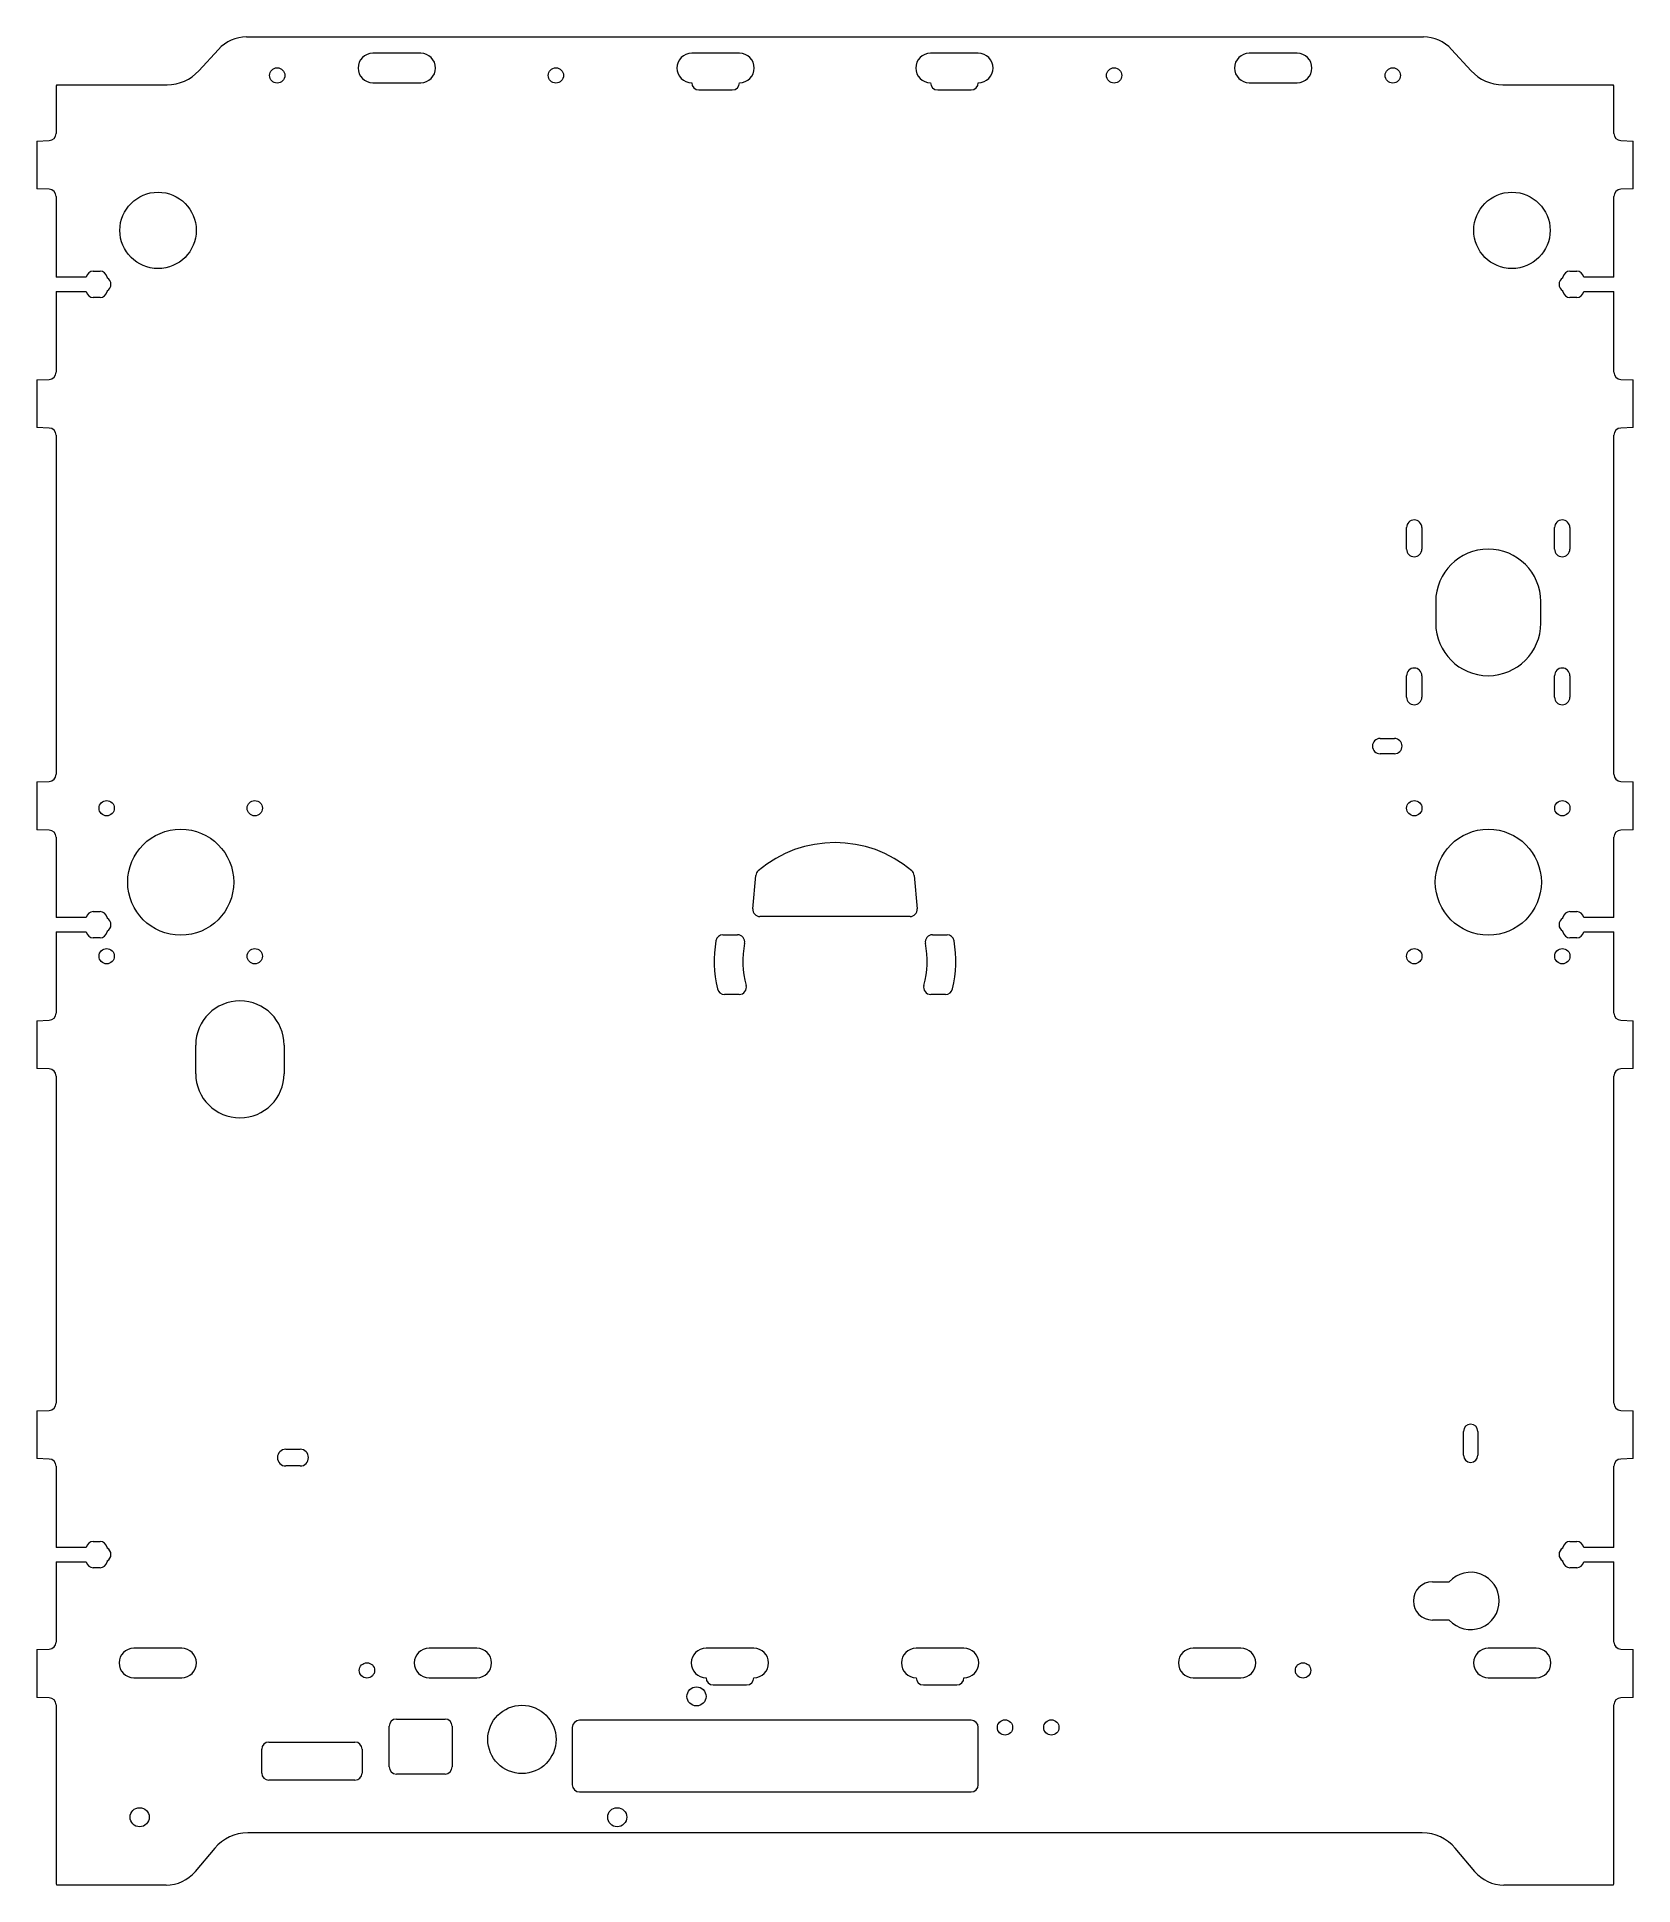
# Model space of a CAD drawing. Header units: millimetres. Extents: x -167 to 167, y -194 to 194.
import ezdxf

# ---------------------------------------------------------------- set-up
doc = ezdxf.new("R2010")
doc.units = ezdxf.units.MM

msp = doc.modelspace()

# ---------------------------------------------------------------- linework, layer by layer
at = {"color": 7, "linetype": 'Continuous', "lineweight": 15}
for p, q in [((-123.2, 193.5), (123.2, 193.5)), ((-133.2, 186.42), (-129.11, 190.9)), ((-86.75, 190.1), (-96.75, 190.1)), ((-20, 190.1), (-30, 190.1)), ((30, 190.1), (20, 190.1)), ((96.75, 190.1), (86.75, 190.1)), ((129.11, 190.9), (133.2, 186.42)), ((-163.1, 183), (-163.1, 173.29)), ((-162.97, 183.5), (-139.84, 183.5)), ((-96.75, 183.9), (-86.75, 183.9)), ((-28.5, 182.4), (-21.5, 182.4)), ((21.5, 182.4), (28.5, 182.4)), ((86.75, 183.9), (96.75, 183.9)), ((139.84, 183.5), (162.97, 183.5)), ((163.1, 173.29), (163.1, 183)), ((-167.1, 171.7), (-164.55, 171.79)), ((-167.1, 171.7), (-167.1, 161.7)), ((164.55, 171.79), (167.1, 171.7)), ((167.1, 161.7), (167.1, 171.7)), ((-164.55, 161.61), (-167.1, 161.7)), ((-163.1, 160.11), (-163.1, 143.2)), ((163.1, 143.2), (163.1, 160.11)), ((167.1, 161.7), (164.55, 161.61)), ((-156.78, 143.2), (-163.1, 143.2)), ((-155.3, 144.45), (-153.9, 144.45)), ((-152.42, 143.2), (-152.42, 143.04)), ((152.42, 143.04), (152.42, 143.2)), ((153.9, 144.45), (155.3, 144.45)), ((163.1, 143.2), (156.78, 143.2)), ((-163.1, 140.2), (-156.78, 140.2)), ((-163.1, 140.2), (-163.1, 123.29)), ((-152.42, 140.36), (-152.42, 140.2)), ((152.42, 140.2), (152.42, 140.36)), ((156.78, 140.2), (163.1, 140.2)), ((163.1, 123.29), (163.1, 140.2)), ((-153.9, 138.95), (-155.3, 138.95)), ((155.3, 138.95), (153.9, 138.95)), ((-167.1, 121.7), (-164.55, 121.79)), ((-167.1, 121.7), (-167.1, 111.7)), ((164.55, 121.79), (167.1, 121.7)), ((167.1, 111.7), (167.1, 121.7)), ((-164.55, 111.61), (-167.1, 111.7)), ((-163.1, 110.11), (-163.1, 39.09)), ((163.1, 39.09), (163.1, 110.11)), ((167.1, 111.7), (164.55, 111.61)), ((119.68, 86.25), (119.68, 90.75)), ((122.88, 90.75), (122.88, 86.25)), ((150.68, 86.25), (150.68, 90.75)), ((153.88, 90.75), (153.88, 86.25)), ((125.78, 75.25), (125.78, 70.75)), ((147.78, 70.75), (147.78, 75.25)), ((119.68, 55.25), (119.68, 59.75)), ((122.88, 59.75), (122.88, 55.25)), ((150.68, 55.25), (150.68, 59.75)), ((153.88, 59.75), (153.88, 55.25)), ((114.13, 46.6), (117.13, 46.6)), ((117.13, 43.4), (114.13, 43.4)), ((-167.1, 37.5), (-164.55, 37.59)), ((-167.1, 37.5), (-167.1, 27.5)), ((164.55, 37.59), (167.1, 37.5)), ((167.1, 27.5), (167.1, 37.5)), ((-164.55, 27.41), (-167.1, 27.5)), ((167.1, 27.5), (164.55, 27.41)), ((-163.1, 25.91), (-163.1, 9.1)), ((163.1, 9.1), (163.1, 25.91)), ((-17.2, 10.93), (-16.6, 17.87)), ((16.6, 17.87), (17.2, 10.93)), ((-156.78, 9.1), (-163.1, 9.1)), ((-155.3, 10.35), (-153.9, 10.35)), ((-152.42, 9.1), (-152.42, 8.94)), ((15.71, 9.3), (-15.71, 9.3)), ((152.42, 8.94), (152.42, 9.1)), ((153.9, 10.35), (155.3, 10.35)), ((163.1, 9.1), (156.78, 9.1)), ((-163.1, 6.1), (-156.78, 6.1)), ((-163.1, 6.1), (-163.1, -10.91)), ((-153.9, 4.85), (-155.3, 4.85)), ((-152.42, 6.26), (-152.42, 6.1)), ((-23.46, 5.5), (-20.41, 5.5)), ((20.41, 5.5), (23.46, 5.5)), ((152.42, 6.1), (152.42, 6.26)), ((155.3, 4.85), (153.9, 4.85)), ((156.78, 6.1), (163.1, 6.1)), ((163.1, -10.91), (163.1, 6.1)), ((-20.06, -7), (-23.15, -7)), ((23.15, -7), (20.06, -7)), ((-167.1, -12.5), (-164.55, -12.41)), ((-167.1, -12.5), (-167.1, -22.5)), ((164.55, -12.41), (167.1, -12.5)), ((167.1, -22.5), (167.1, -12.5)), ((-133.85, -23.6), (-133.85, -17.6)), ((-115.35, -17.6), (-115.35, -23.6)), ((-164.55, -22.59), (-167.1, -22.5)), ((167.1, -22.5), (164.55, -22.59)), ((-163.1, -24.09), (-163.1, -92.61)), ((163.1, -92.61), (163.1, -24.09)), ((-167.1, -94.2), (-164.55, -94.11)), ((-167.1, -94.2), (-167.1, -104.2)), ((164.55, -94.11), (167.1, -94.2)), ((167.1, -104.2), (167.1, -94.2)), ((131.6, -103.5), (131.6, -98.5)), ((134.6, -98.5), (134.6, -103.5)), ((-164.55, -104.29), (-167.1, -104.2)), ((-115, -102.25), (-112, -102.25)), ((167.1, -104.2), (164.55, -104.29)), ((-163.1, -105.79), (-163.1, -122.8)), ((-112, -105.75), (-115, -105.75)), ((163.1, -122.8), (163.1, -105.79)), ((-156.78, -122.8), (-163.1, -122.8)), ((-155.3, -121.55), (-153.9, -121.55)), ((-152.42, -122.8), (-152.42, -122.96)), ((152.42, -122.96), (152.42, -122.8)), ((153.9, -121.55), (155.3, -121.55)), ((163.1, -122.8), (156.78, -122.8)), ((-163.1, -125.8), (-156.78, -125.8)), ((-163.1, -125.8), (-163.1, -142.61)), ((-153.9, -127.05), (-155.3, -127.05)), ((-152.42, -125.64), (-152.42, -125.8)), ((152.42, -125.8), (152.42, -125.64)), ((155.3, -127.05), (153.9, -127.05)), ((156.78, -125.8), (163.1, -125.8)), ((163.1, -142.61), (163.1, -125.8)), ((125.1, -130), (128.63, -130)), ((128.63, -138), (125.1, -138)), ((-167.1, -144.2), (-164.55, -144.11)), ((-167.1, -144.2), (-167.1, -154.2)), ((-136.8, -143.9), (-146.8, -143.9)), ((-75, -143.9), (-85, -143.9)), ((-17, -143.9), (-27, -143.9)), ((27, -143.9), (17, -143.9)), ((85, -143.9), (75, -143.9)), ((146.8, -143.9), (136.8, -143.9)), ((164.55, -144.11), (167.1, -144.2)), ((167.1, -154.2), (167.1, -144.2)), ((-146.8, -150.1), (-136.8, -150.1)), ((-85, -150.1), (-75, -150.1)), ((75, -150.1), (85, -150.1)), ((136.8, -150.1), (146.8, -150.1)), ((-164.55, -154.29), (-167.1, -154.2)), ((-25.5, -151.6), (-18.5, -151.6)), ((18.5, -151.6), (25.5, -151.6)), ((167.1, -154.2), (164.55, -154.29)), ((-163.1, -155.79), (-163.1, -193)), ((163.1, -193), (163.1, -155.79)), ((-93.35, -168.75), (-93.35, -160.25)), ((-91.85, -158.75), (-81.65, -158.75)), ((-80.15, -160.25), (-80.15, -168.75)), ((-55, -160.5), (-55, -172.5)), ((28.5, -159), (-53.5, -159)), ((30, -172.5), (30, -160.5)), ((-120.03, -170.05), (-120.03, -165.05)), ((-118.53, -163.55), (-100.53, -163.55)), ((-99.03, -165.05), (-99.03, -170.05)), ((-81.65, -170.25), (-91.85, -170.25)), ((-100.53, -171.55), (-118.53, -171.55)), ((-53.5, -174), (28.5, -174)), ((122.98, -182.59), (-122.98, -182.59)), ((-129.88, -185.81), (-133.94, -190.64)), ((133.94, -190.64), (129.88, -185.81)), ((-140.06, -193.5), (-162.97, -193.5)), ((162.97, -193.5), (140.06, -193.5))]:
    msp.add_line(p, q, dxfattribs=at)
for centre, radius in [((-116.8, 185.45), 1.6), ((-58.44, 185.45), 1.6), ((58.44, 185.45), 1.6), ((116.8, 185.45), 1.6), ((-141.75, 153), 8), ((141.75, 153), 8), ((-152.5, 32), 1.6), ((-121.5, 32), 1.6), ((121.3, 32), 1.6), ((152.3, 32), 1.6), ((-137, 16.5), 11.1), ((136.8, 16.5), 11.1), ((-152.5, 1), 1.6), ((-121.5, 1), 1.6), ((121.3, 1), 1.6), ((152.3, 1), 1.6), ((-98, -148.55), 1.6), ((98, -148.55), 1.6), ((-29, -154), 2), ((-65.55, -163), 7.15), ((35.6, -160.5), 1.6), ((45.3, -160.5), 1.6), ((-145.6, -179.3), 2), ((-45.6, -179.3), 2)]:
    msp.add_circle(centre, radius, dxfattribs=at)
for centre, radius, start, end in [((-123.2, 185.5), 8, 90, 137.5345), ((-96.75, 187), 3.1, 90, 270), ((-86.75, 187), 3.1, 270, 90), ((-30, 187), 3.1, 90, 270), ((-20, 187), 3.1, 270, 90), ((20, 187), 3.1, 90, 270), ((30, 187), 3.1, 270, 90), ((86.75, 187), 3.1, 90, 270), ((96.75, 187), 3.1, 270, 90), ((123.2, 185.5), 8, 42.4655, 90), ((-139.84, 192.5), 9, 270, 317.5345), ((139.84, 192.5), 9, 222.4655, 270), ((-162.1, 183), 1, 150, 180), ((-28.5, 183.9), 1.5, 180, 270), ((-21.5, 183.9), 1.5, 270, 0), ((21.5, 183.9), 1.5, 180, 270), ((28.5, 183.9), 1.5, 270, 0), ((162.1, 183), 1, 0, 30), ((-164.6, 173.29), 1.5, 272, 0), ((164.6, 173.29), 1.5, 180, 268), ((-164.6, 160.11), 1.5, 0, 88), ((164.6, 160.11), 1.5, 92, 180), ((-155.3, 142.95), 1.5, 90, 170.4059), ((-153.9, 142.95), 1.5, 9.5941, 90), ((153.9, 142.95), 1.5, 90, 170.4059), ((155.3, 142.95), 1.5, 9.5941, 90), ((-155.3, 140.45), 1.5, 189.5941, 270), ((-153.9, 140.45), 1.5, 270, 350.4059), ((-153.1, 141.7), 1.5, 296.9158, 63.0842), ((153.1, 141.7), 1.5, 116.9158, 243.0842), ((153.9, 140.45), 1.5, 189.5941, 270), ((155.3, 140.45), 1.5, 270, 350.4059), ((-164.6, 123.29), 1.5, 272, 0), ((164.6, 123.29), 1.5, 180, 268), ((-164.6, 110.11), 1.5, 0, 88), ((164.6, 110.11), 1.5, 92, 180), ((121.28, 90.75), 1.6, 0, 180), ((152.28, 90.75), 1.6, 0, 180), ((121.28, 86.25), 1.6, 180, 0), ((136.78, 75.25), 11, 0, 180), ((152.28, 86.25), 1.6, 180, 0), ((136.78, 70.75), 11, 180, 0), ((121.28, 59.75), 1.6, 0, 180), ((152.28, 59.75), 1.6, 0, 180), ((121.28, 55.25), 1.6, 180, 0), ((152.28, 55.25), 1.6, 180, 0), ((114.13, 45), 1.6, 90, 270), ((117.13, 45), 1.6, 270, 90), ((-164.6, 39.09), 1.5, 272, 0), ((164.6, 39.09), 1.5, 180, 268), ((-164.6, 25.91), 1.5, 0, 88), ((164.6, 25.91), 1.5, 92, 180), ((0, 0), 24.8, 49.5912, 130.4088), ((-15.1, 17.74), 1.5, 130.4088, 175), ((15.1, 17.74), 1.5, 5, 49.5912), ((-155.3, 8.85), 1.5, 90, 170.4059), ((-153.9, 8.85), 1.5, 9.5941, 90), ((-153.1, 7.6), 1.5, 296.9158, 63.0842), ((-15.71, 10.8), 1.5, 175, 270), ((15.71, 10.8), 1.5, 270, 5), ((153.1, 7.6), 1.5, 116.9158, 243.0842), ((153.9, 8.85), 1.5, 90, 170.4059), ((155.3, 8.85), 1.5, 9.5941, 90), ((-155.3, 6.35), 1.5, 189.5941, 270), ((-153.9, 6.35), 1.5, 270, 350.4059), ((0, 0), 25.3, 170.3231, 193.3634), ((-23.46, 4), 1.5, 90, 170.3231), ((-20.41, 4), 1.5, 348.9106, 90), ((20.41, 4), 1.5, 90, 191.0894), ((23.46, 4), 1.5, 9.6769, 90), ((0, 0), 25.3, 346.6366, 9.6769), ((153.9, 6.35), 1.5, 189.5941, 270), ((155.3, 6.35), 1.5, 270, 350.4059), ((0, 0), 19.3, 168.9106, 195.3354), ((0, 0), 19.3, 344.6646, 11.0894), ((-23.15, -5.5), 1.5, 193.3634, 270), ((-20.06, -5.5), 1.5, 270, 15.3354), ((20.06, -5.5), 1.5, 164.6646, 270), ((23.15, -5.5), 1.5, 270, 346.6366), ((-164.6, -10.91), 1.5, 272, 0), ((-124.6, -17.6), 9.25, 0, 180), ((164.6, -10.91), 1.5, 180, 268), ((-164.6, -24.09), 1.5, 0, 88), ((164.6, -24.09), 1.5, 92, 180), ((-124.6, -23.6), 9.25, 180, 0), ((-164.6, -92.61), 1.5, 272, 0), ((164.6, -92.61), 1.5, 180, 268), ((133.1, -98.5), 1.5, 0, 180), ((-164.6, -105.79), 1.5, 0, 88), ((-115, -104), 1.75, 90, 270), ((-112, -104), 1.75, 270, 90), ((133.1, -103.5), 1.5, 180, 0), ((164.6, -105.79), 1.5, 92, 180), ((-155.3, -123.05), 1.5, 90, 170.4059), ((-153.9, -123.05), 1.5, 9.5941, 90), ((-153.1, -124.3), 1.5, 296.9158, 63.0842), ((153.1, -124.3), 1.5, 116.9158, 243.0842), ((153.9, -123.05), 1.5, 90, 170.4059), ((155.3, -123.05), 1.5, 9.5941, 90), ((-155.3, -125.55), 1.5, 189.5941, 270), ((-153.9, -125.55), 1.5, 270, 350.4059), ((153.9, -125.55), 1.5, 189.5941, 270), ((155.3, -125.55), 1.5, 270, 350.4059), ((125.1, -134), 4, 90, 270), ((133.1, -134), 6, 221.8103, 138.1897), ((-164.6, -142.61), 1.5, 272, 0), ((164.6, -142.61), 1.5, 180, 268), ((-146.8, -147), 3.1, 90, 270), ((-136.8, -147), 3.1, 270, 90), ((-85, -147), 3.1, 90, 270), ((-75, -147), 3.1, 270, 90), ((-27, -147), 3.1, 90, 270), ((-17, -147), 3.1, 270, 90), ((17, -147), 3.1, 90, 270), ((27, -147), 3.1, 270, 90), ((75, -147), 3.1, 90, 270), ((85, -147), 3.1, 270, 90), ((136.8, -147), 3.1, 90, 270), ((146.8, -147), 3.1, 270, 90), ((-25.5, -150.1), 1.5, 180, 270), ((-18.5, -150.1), 1.5, 270, 0), ((18.5, -150.1), 1.5, 180, 270), ((25.5, -150.1), 1.5, 270, 0), ((-164.6, -155.79), 1.5, 0, 88), ((164.6, -155.79), 1.5, 92, 180), ((-91.85, -160.25), 1.5, 90, 180), ((-81.65, -160.25), 1.5, 0, 90), ((-53.5, -160.5), 1.5, 90, 180), ((28.5, -160.5), 1.5, 0, 90), ((-118.53, -165.05), 1.5, 90, 180), ((-100.53, -165.05), 1.5, 0, 90), ((-118.53, -170.05), 1.5, 180, 270), ((-100.53, -170.05), 1.5, 270, 0), ((-91.85, -168.75), 1.5, 180, 270), ((-81.65, -168.75), 1.5, 270, 0), ((-53.5, -172.5), 1.5, 180, 270), ((28.5, -172.5), 1.5, 270, 0), ((-122.98, -191.59), 9, 90, 140), ((122.98, -191.59), 9, 40, 90), ((-162.1, -193), 1, 180, 210), ((-140.06, -185.5), 8, 270, 320), ((140.06, -185.5), 8, 220, 270), ((162.1, -193), 1, 330, 0)]:
    msp.add_arc(centre, radius, start, end, dxfattribs=at)

doc.saveas('drawing.dxf')
